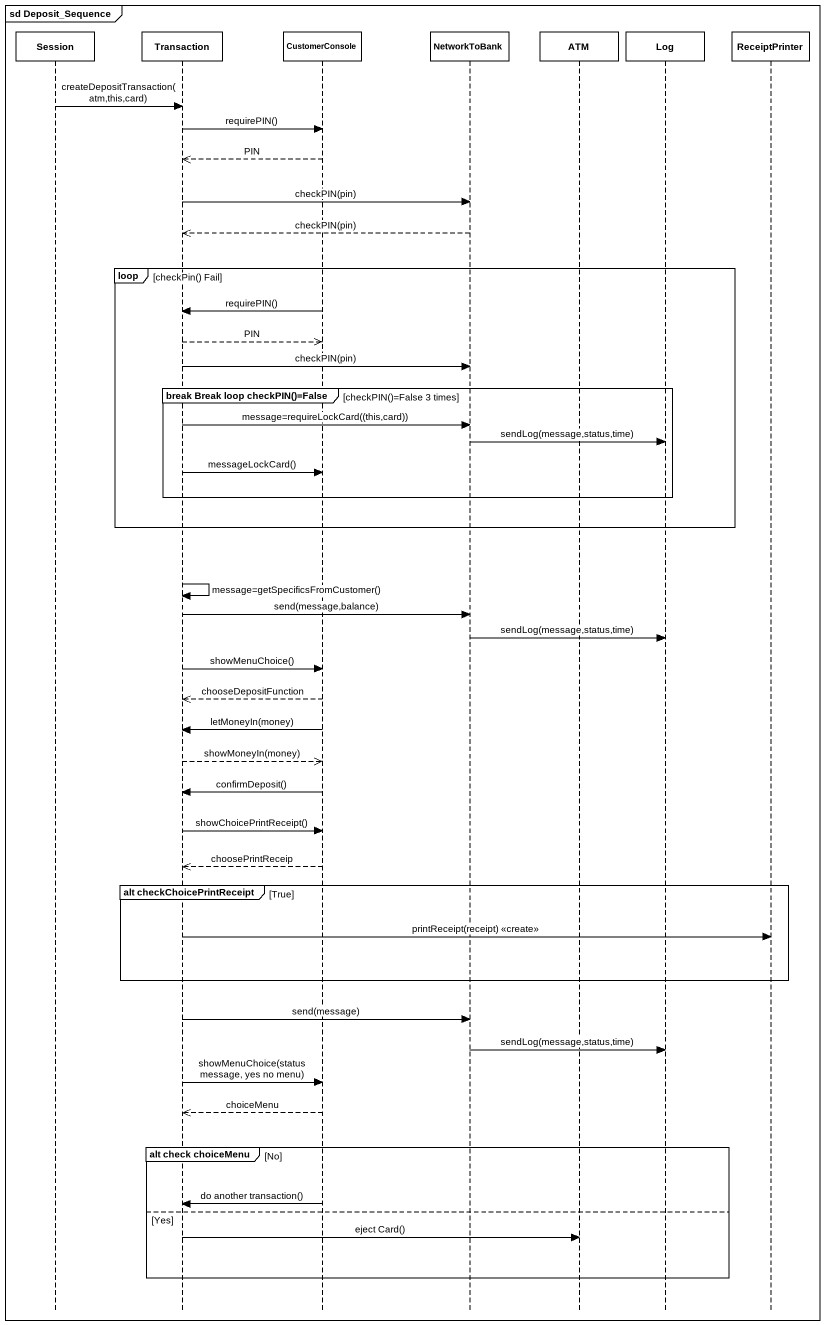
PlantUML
@startuml
mainframe sd Deposit_Sequence
hide footbox
participant Session
participant Transaction
participant CustomerConsole
participant NetworkToBank
participant ATM
participant Log
participant ReceiptPrinter

Session -> Transaction : createDepositTransaction(atm,this,card)
Transaction -> CustomerConsole : requirePIN()
CustomerConsole -->> Transaction : PIN
Transaction -> NetworkToBank : checkPIN(pin)
NetworkToBank -->> Transaction : checkPIN(pin)
loop checkPin() Fail
  CustomerConsole -> Transaction : requirePIN()
  Transaction -->> CustomerConsole : PIN
  Transaction -> NetworkToBank : checkPIN(pin)
  group break Break loop checkPIN()=False [checkPIN()=False 3 times]
    Transaction -> NetworkToBank : message=requireLockCard((this,card))
    NetworkToBank -> Log : sendLog(message,status,time)
    Transaction -> CustomerConsole : messageLockCard()
  end
end
Transaction -> Transaction : message=getSpecificsFromCustomer()
Transaction -> NetworkToBank : send(message,balance)
NetworkToBank -> Log : sendLog(message,status,time)
Transaction -> CustomerConsole : showMenuChoice()
CustomerConsole -->> Transaction : chooseDepositFunction
CustomerConsole -> Transaction : letMoneyIn(money)
Transaction -->> CustomerConsole : showMoneyIn(money)
CustomerConsole -> Transaction : confirmDeposit()
Transaction -> CustomerConsole : showChoicePrintReceipt()
CustomerConsole -->> Transaction : choosePrintReceip
group alt checkChoicePrintReceipt [True]
  Transaction -> ReceiptPrinter : printReceipt(receipt) <<create>>
end
Transaction -> NetworkToBank : send(message)
NetworkToBank -> Log : sendLog(message,status,time)
Transaction -> CustomerConsole : showMenuChoice(status message, yes no menu)
CustomerConsole -->> Transaction : choiceMenu
group alt check choiceMenu [No]
  CustomerConsole -> Transaction : do another transaction()
else Yes
  Transaction -> ATM : eject Card()
end
@enduml
